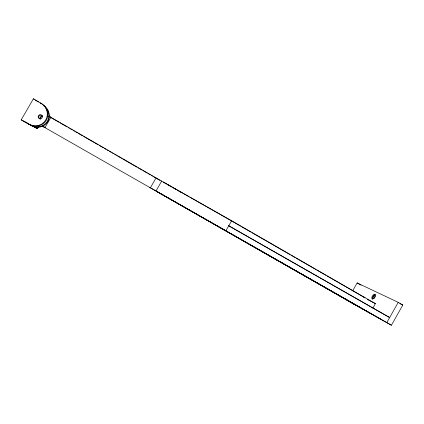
<?xml version="1.0" encoding="UTF-8"?>
<svg xmlns="http://www.w3.org/2000/svg" width="424" height="424" viewBox="0 0 424 424"><rect width="100%" height="100%" fill="white"/><g stroke="black" fill="none" stroke-linecap="round" stroke-linejoin="round"><path stroke-width="0.64" d="M347.256 300.383L391.41 325.245L402.8 305.031L398.216 302.36L357.135 282.903L352.673 290.8M372.876 308.131L375.41 303.642L231.626 220.756L156.053 177.905L48.76 116.081L50.907 117.316L44.997 127.555L42.294 126.034M391.41 325.245L386.799 322.611L398.216 302.36M231.626 220.756L225.881 230.831L370.025 313.182M149.476 187.328L150.377 187.806L156.053 177.905M150.377 187.806L156.011 190.948L161.714 180.99M29.346 124.471L21.2 119.87L33.416 98.755L41.404 103.626A12.619 12.042 28.1 0 1 46.274 120.305A12.619 12.042 28.1 0 1 29.346 124.471L28.652 124.11A12.752 12.164 28.1 0 0 45.755 119.902A12.752 12.164 28.1 0 0 40.831 103.048M38.123 127.057L37.238 128.583L30.83 125.244A12.338 11.777 28.1 0 0 47.059 121.688A12.338 11.777 28.1 0 0 43.699 105.55M38.923 126.861L37.238 128.583L30.745 124.884M399.864 303.632L402.8 305.031M363.792 297.251L364.926 297.839M367.205 299.402L375.41 303.642M28.122 123.776L29.627 124.561M21.2 119.87L27.836 123.358M165.111 183.126L188.553 196.46M189.698 197.112L230.863 220.528M156.011 190.948L386.799 322.611M225.197 230.471L157.558 191.918L360.161 307.58M261.375 251.109L381.801 319.802M23.617 121.142L31.482 125.584A12.217 11.66 28.1 0 0 47.711 121.805A12.217 11.66 28.1 0 0 43.693 105.719M42.32 126.119L355.084 304.782M42.31 126.013L44.997 127.555M231.435 220.862L240.604 226.146M241.749 226.803L250.913 232.087M252.063 232.75L289.873 254.543M291.018 255.2L295.03 257.516M296.175 258.174L315.652 269.404M316.797 270.062L325.966 275.346M327.111 276.008L364.921 297.802M163.192 182.082L166.06 183.735M167.204 184.398L170.644 186.38M172.367 187.371L173.511 188.028M174.656 188.691L175.806 189.353M177.524 190.344L178.674 191.001M179.818 191.664L180.963 192.326M48.739 116.346L59.063 122.292M60.208 122.955L67.093 126.919M68.237 127.582L69.388 128.244M70.532 128.901L72.255 129.892M73.4 130.555L74.55 131.217M75.695 131.875L77.417 132.866M78.562 133.528L82.579 135.839M83.724 136.502L98.066 144.764M99.211 145.421L103.228 147.738M104.373 148.4L106.095 149.391M107.24 150.048L108.39 150.711M109.535 151.373L111.258 152.364M112.402 153.022L113.547 153.684M114.697 154.347L116.42 155.338M117.565 155.995L121.577 158.311M122.727 158.974L137.063 167.231M138.213 167.893L142.226 170.204M143.376 170.867L147.388 173.178M148.538 173.84L150.255 174.831M151.405 175.494L152.55 176.151M153.7 176.813L155.417 177.804M156.567 178.467L160.007 180.449M35.176 100.016L38.515 101.951M40.179 102.915L41.404 103.626M357.135 282.903L361.163 285.241M33.416 98.755L34.063 99.375M46.592 108.857L47.886 110.16M374.62 297.669A1.617 0.753 -59.7 0 1 373.147 298.035A1.617 0.753 -59.7 0 1 374.254 295.751A1.617 0.753 -59.7 0 1 375.155 296.567M375.033 296.943A1.617 0.753 -59.7 0 1 374.848 297.319M372.601 299.1A2.692 1.256 -59.7 0 1 373.231 296.127A2.692 1.256 -59.7 0 1 375.494 294.638M39.83 118.927A2.109 2.014 28.2 0 1 39.331 115.715A2.109 2.014 28.2 0 1 42.623 116.197M40.662 118.996A2.041 1.95 28.1 0 1 42.564 116.547M40.317 119.075A2.062 1.972 28.1 0 1 42.554 116.197M389.656 317.55L228.753 225.791L389.656 317.55M373.396 298.66A2.692 1.251 -59.7 0 0 375.097 294.484A2.692 1.251 -59.7 0 0 372.097 296.689A2.692 1.251 -59.7 0 0 373.396 298.66M38.457 117.74A2.131 2.035 28.2 0 0 42.109 117.803A2.131 2.035 28.2 0 0 40.222 114.687A2.131 2.035 28.2 0 0 38.457 117.74"/></g></svg>
